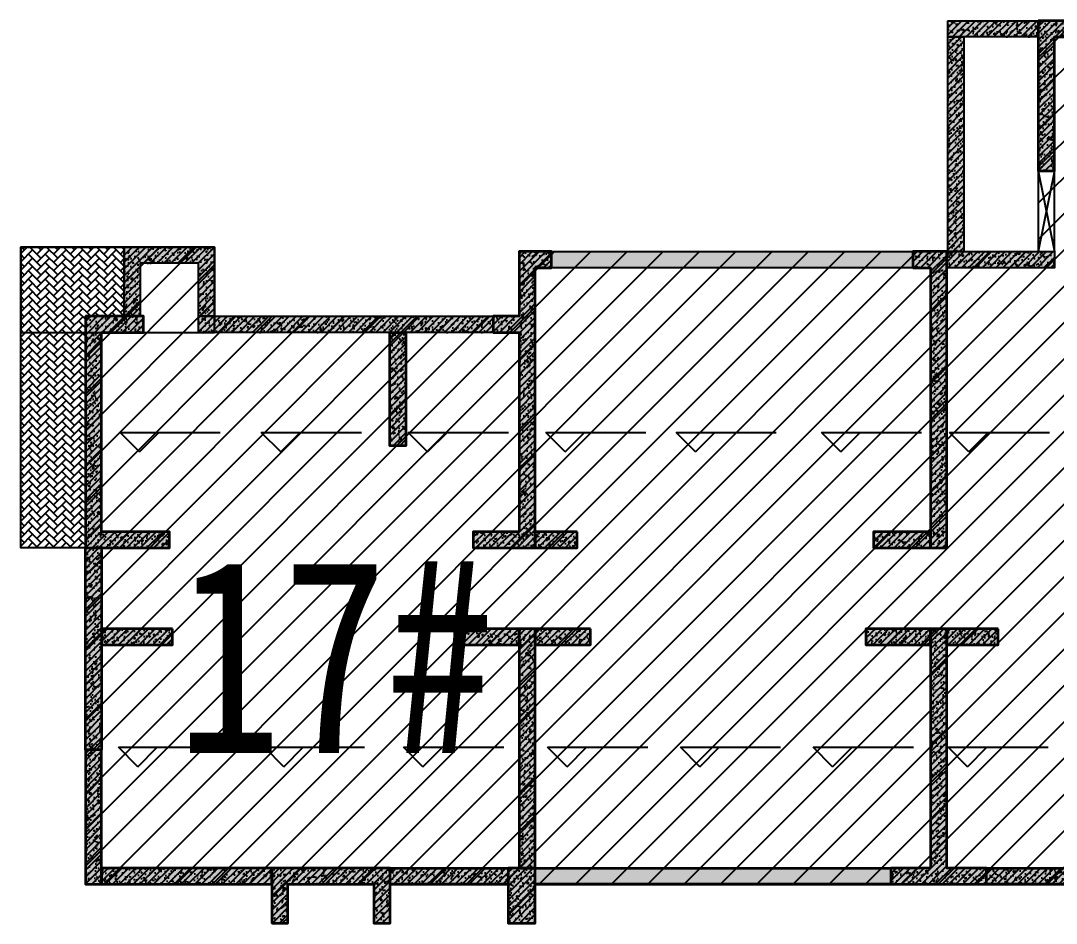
# Model space of a CAD drawing. Extents: x -1338203 to 1886333, y -783476 to 1038610.
# Drawn here: x 567487 to 583507, y 183496 to 197449 of the extents above; entities that cross this region are included whole.
import ezdxf
from ezdxf.enums import TextEntityAlignment as Align

# ---------------------------------------------------------------- set-up
doc = ezdxf.new("R2010")
doc.units = 0
doc.header["$LTSCALE"] = 1000
doc.header["$MEASUREMENT"] = 0
doc.linetypes.add('A-17-平面B1$0$DASH', pattern=[0.35, 0.25, -0.1])
for name, color, linetype in [('A-001-平面参照B1$0$0G-NOTE', 4, 'Continuous'), ('A-17-平面B1$0$0A-A-SYMB-ELEV', 150, 'Continuous'), ('A-17-平面B1$0$0A-DETL-HATH', 8, 'Continuous'), ('S17柱墙B1_1$0$0S-CC-LINE', 52, 'Continuous'), ('S17柱墙B1_1$0$0S-CW-HATCH', 251, 'Continuous'), ('S17柱墙B1_1$0$0S-CW-HATCH-UP', 251, 'Continuous'), ('S17柱墙B1_1$0$0S-CW-LINE', 72, 'Continuous'), ('S17柱墙B1_1$0$0S-S-HOLE', 55, 'Continuous')]:
    doc.layers.add(name, color=color, linetype=linetype)
doc.styles.add('A-001-平面参照B1$0$AAD-HT', font='simhei.ttf', dxfattribs={"width": 0.6})
pattern_1 = [(45, (0, 0), (-53.033, 53.033), []), (50, (0, 0), (215.178, -18.8256), [22.5, -247.5]), (355, (0, 0), (-41.6254, 225.6576), [18, -198]), (100.4514, (17.93, -1.57), (173.5528, 206.8319), [19.122, -210.3426]), (46.1842, (0, 60), (320.1723, -49.6557), [33.75, -371.25]), (96.6356, (26.68, 55.86), (280.399, 292.2354), [28.683, -315.514]), (351.1842, (0, 60), (280.3986, 292.2356), [27, -297]), (21, (30, 45), (179.0721, -120.7857), [22.5, -247.5]), (326, (30, 45), (72.9946, 217.545), [18, -198]), (71.4514, (44.92, 34.93), (252.0668, 96.7591), [19.122, -210.3426]), (37.5, (0, 0), (3.64796, 99.86816), [0, -195.6, 0, -201, 0, -198.75]), (7.5, (0, 0), (78.92086, 118.3235), [0, -114.6, 0, -191.1, 0, -75.75]), (327.5, (-66.9, 0), (160.14673, -6.76646), [0, -75, 0, -234, 0, -310.5]), (317.5, (-96.9, 0), (174.9559, 30.0315), [0, -97.5, 0, -155.4, 0, -220.5])]

# ---------------------------------------------------------------- blocks, each defined once
blk = doc.blocks.new('A-001-平面参照B1')
at = {"layer": 'A-001-平面参照B1$0$0G-NOTE', "style": 'A-001-平面参照B1$0$AAD-HT', "width": 0.8}
blk.add_text('17#', height=3000, rotation=0, dxfattribs=at).set_placement((-196471, -119259), align=Align.MIDDLE_LEFT)
blk = doc.blocks.new('S17柱墙B1_1')
at = {"layer": 'S17柱墙B1_1$0$0S-CW-HATCH'}
h = blk.add_hatch(color=256, dxfattribs=at)
h.dxf.hatch_style = 1
h.paths.add_polyline_path([(-2960, 8060), (-1560, 8060), (-1560, 7810), (-2960, 7810)])
h = blk.add_hatch(color=256, dxfattribs=at)
h.dxf.hatch_style = 1
h.paths.add_polyline_path([(-1560, 8060), (-1560, 5740), (-1310, 5740), (-1310, 7810), (-1100, 7810), (-1100, 8060)])
h = blk.add_hatch(color=256, dxfattribs=at)
h.dxf.hatch_style = 1
h.paths.add_polyline_path([(-2960, 7810), (-2710, 7810), (-2710, 4490), (-2960, 4490)])
h = blk.add_hatch(color=256, dxfattribs=at)
h.dxf.hatch_style = 1
h.paths.add_polyline_path([(-15700, 3490), (-15700, 4560), (-14300, 4560), (-14300, 3490), (-14550, 3490), (-14550, 4310), (-15450, 4310), (-15450, 3490)])
h = blk.add_hatch(color=256, dxfattribs=at)
h.dxf.hatch_style = 1
h.paths.add_polyline_path([(-9990, 3240), (-9590, 3240), (-9590, 160), (-10300, 160), (-10300, -90), (-9340, -90), (-9340, 3400), (-9340, 4240), (-9090, 4240), (-9090, 4490), (-9590, 4490), (-9590, 3490), (-9990, 3490)])
h = blk.add_hatch(color=256, dxfattribs=at)
h.dxf.hatch_style = 1
h.paths.add_polyline_path([(-9090, 4490), (-3500, 4490), (-3500, 4240), (-9090, 4240)])
h = blk.add_hatch(color=256, dxfattribs=at)
h.dxf.hatch_style = 1
h.paths.add_polyline_path([(-3500, 4240), (-3225, 4240), (-3225, -90), (-2975, -90), (-2975, 4490), (-3500, 4490)])
h = blk.add_hatch(color=256, dxfattribs=at)
h.dxf.hatch_style = 1
h.paths.add_polyline_path([(-2975, 4490), (-1310, 4490), (-1310, 4240), (-2975, 4240)])
h = blk.add_hatch(color=256, dxfattribs=at)
h.dxf.hatch_style = 1
h.paths.add_polyline_path([(-16300, 3490), (-16300, -90), (-15000, -90), (-15000, 160), (-16050, 160), (-16050, 3240), (-15400, 3240), (-15400, 3490)])
h = blk.add_hatch(color=256, dxfattribs=at)
h.dxf.hatch_style = 1
h.paths.add_polyline_path([(-14550, 3490), (-9990, 3490), (-9990, 3240), (-14550, 3240)])
h = blk.add_hatch(color=256, dxfattribs=at)
h.dxf.hatch_style = 1
h.paths.add_polyline_path([(-11590, 3240), (-11340, 3240), (-11340, 1490), (-11590, 1490)])
h = blk.add_hatch(color=256, dxfattribs=at)
h.dxf.hatch_style = 1
h.paths.add_polyline_path([(-8690, 160), (-9340, 160), (-9340, -90), (-8690, -90)])
h = blk.add_hatch(color=256, dxfattribs=at)
h.dxf.hatch_style = 1
h.paths.add_polyline_path([(-3225, 160), (-4110, 160), (-4110, -90), (-3225, -90)])
h = blk.add_hatch(color=256, dxfattribs=at)
h.dxf.hatch_style = 1
h.paths.add_polyline_path([(-16300, -90), (-16050, -90), (-16050, -3210), (-16300, -3210)])
h = blk.add_hatch(color=256, dxfattribs=at)
h.dxf.hatch_style = 1
h.paths.add_polyline_path([(-14950, -1340), (-16050, -1340), (-16050, -1590), (-14950, -1590)])
h = blk.add_hatch(color=256, dxfattribs=at)
h.dxf.hatch_style = 1
h.paths.add_polyline_path([(-9590, -1340), (-10590, -1340), (-10590, -1590), (-9590, -1590)])
h = blk.add_hatch(color=256, dxfattribs=at)
h.dxf.hatch_style = 1
h.paths.add_polyline_path([(-9340, -5040), (-9340, -1340), (-9590, -1340), (-9590, -5040)])
h = blk.add_hatch(color=256, dxfattribs=at)
h.dxf.hatch_style = 1
h.paths.add_polyline_path([(-8485, -1340), (-9340, -1340), (-9340, -1590), (-8485, -1590)])
h = blk.add_hatch(color=256, dxfattribs=at)
h.dxf.hatch_style = 1
h.paths.add_polyline_path([(-3225, -1340), (-4225, -1340), (-4225, -1590), (-3225, -1590)])
h = blk.add_hatch(color=256, dxfattribs=at)
h.dxf.hatch_style = 1
h.paths.add_polyline_path([(-3840, -5290), (-3100, -5290), (-2360, -5290), (-2360, -5040), (-2975, -5040), (-2975, -1340), (-3225, -1340), (-3225, -5040), (-3840, -5040)])
h = blk.add_hatch(color=256, dxfattribs=at)
h.dxf.hatch_style = 1
h.paths.add_polyline_path([(-2180, -1340), (-2975, -1340), (-2975, -1590), (-2180, -1590)])
h = blk.add_hatch(color=256, dxfattribs=at)
h.dxf.hatch_style = 1
h.paths.add_polyline_path([(-16050, -5290), (-16050, -3210), (-16300, -3210), (-16300, -5290)])
h = blk.add_hatch(color=256, dxfattribs=at)
h.dxf.hatch_style = 1
h.paths.add_polyline_path([(-13415, -5040), (-16050, -5040), (-16050, -5290), (-13415, -5290)])
h = blk.add_hatch(color=256, dxfattribs=at)
h.dxf.hatch_style = 1
h.paths.add_polyline_path([(-13415, -5890), (-13165, -5890), (-13165, -5290), (-12500, -5290), (-11835, -5290), (-11835, -5890), (-11585, -5890), (-11585, -5040), (-12500, -5040), (-13415, -5040)])
h = blk.add_hatch(color=256, dxfattribs=at)
h.dxf.hatch_style = 1
h.paths.add_polyline_path([(-11585, -5040), (-9760, -5040), (-9760, -5290), (-11585, -5290)])
h = blk.add_hatch(color=256, dxfattribs=at)
h.dxf.hatch_style = 1
h.paths.add_polyline_path([(-9340, -5040), (-9760, -5040), (-9760, -5890), (-9340, -5890)])
h = blk.add_hatch(color=256, dxfattribs=at)
h.dxf.hatch_style = 1
h.paths.add_polyline_path([(-9340, -5040), (-3840, -5040), (-3840, -5290), (-9340, -5290)])
h = blk.add_hatch(color=256, dxfattribs=at)
h.dxf.hatch_style = 1
h.paths.add_polyline_path([(-2360, -5040), (2360, -5040), (2360, -5290), (-2360, -5290)])
at = {"layer": 'S17柱墙B1_1$0$0S-CW-HATCH-UP'}
h = blk.add_hatch(dxfattribs=at)
h.set_pattern_fill('钢筋混凝土', color=256, scale=30)
h.set_pattern_definition(pattern_1)
h.paths.add_polyline_path([(-2960, 8060), (-1560, 8060), (-1560, 7810), (-2960, 7810)])
h = blk.add_hatch(dxfattribs=at)
h.set_pattern_fill('钢筋混凝土', color=256, scale=30)
h.set_pattern_definition(pattern_1)
h.paths.add_polyline_path([(-1560, 8060), (-1560, 5740), (-1310, 5740), (-1310, 7810), (-1100, 7810), (-1100, 8060)])
h = blk.add_hatch(dxfattribs=at)
h.set_pattern_fill('钢筋混凝土', color=256, scale=30)
h.set_pattern_definition([(45, (-70, 0), (-53.033, 53.033), []), (50, (-70, 0), (215.178, -18.8256), [22.5, -247.5]), (355, (-70, 0), (-41.6254, 225.6576), [18, -198]), (100.4514, (-52.07, -1.57), (173.553, 206.832), [19.122, -210.3426]), (46.1842, (-70, 60), (320.172, -49.656), [33.75, -371.25]), (96.6356, (-43.32, 55.86), (280.399, 292.235), [28.683, -315.514]), (351.184, (-70, 60), (280.399, 292.236), [27, -297]), (21, (-40, 45), (179.072, -120.7857), [22.5, -247.5]), (326, (-40, 45), (72.9946, 217.545), [18, -198]), (71.4514, (-25.08, 34.93), (252.067, 96.759), [19.122, -210.3426]), (37.5, (-70, 0), (3.64796, 99.86816), [0, -195.6, 0, -201, 0, -198.75]), (7.5, (-70, 0), (78.9209, 118.3235), [0, -114.6, 0, -191.1, 0, -75.75]), (327.5, (-136.9, 0), (160.1467, -6.7665), [0, -75, 0, -234, 0, -310.5]), (317.5, (-166.9, 0), (174.9559, 30.0315), [0, -97.5, 0, -155.4, 0, -220.5])])
h.paths.add_polyline_path([(-2960, 7810), (-2710, 7810), (-2710, 4490), (-2960, 4490)])
h = blk.add_hatch(dxfattribs=at)
h.set_pattern_fill('钢筋混凝土', color=256, scale=30)
h.set_pattern_definition(pattern_1)
h.paths.add_polyline_path([(-15700, 3490), (-15700, 4560), (-14300, 4560), (-14300, 3490), (-14550, 3490), (-14550, 4310), (-15450, 4310), (-15450, 3490)])
h = blk.add_hatch(dxfattribs=at)
h.set_pattern_fill('钢筋混凝土', color=256, scale=30)
h.set_pattern_definition(pattern_1)
h.paths.add_polyline_path([(-9990, 3240), (-9590, 3240), (-9590, 160), (-10300, 160), (-10300, -90), (-9340, -90), (-9340, 3400), (-9340, 4240), (-9090, 4240), (-9090, 4490), (-9590, 4490), (-9590, 3490), (-9990, 3490)])
h = blk.add_hatch(dxfattribs=at)
h.set_pattern_fill('钢筋混凝土', color=256, scale=30)
h.set_pattern_definition(pattern_1)
h.paths.add_polyline_path([(-9090, 4490), (-3500, 4490), (-3500, 4240), (-9090, 4240)])
h = blk.add_hatch(dxfattribs=at)
h.set_pattern_fill('钢筋混凝土', color=256, scale=30)
h.set_pattern_definition(pattern_1)
h.paths.add_polyline_path([(-3500, 4240), (-3225, 4240), (-3225, -90), (-2975, -90), (-2975, 4490), (-3500, 4490)])
h = blk.add_hatch(dxfattribs=at)
h.set_pattern_fill('钢筋混凝土', color=256, scale=30)
h.set_pattern_definition(pattern_1)
h.paths.add_polyline_path([(-2975, 4490), (-1310, 4490), (-1310, 4240), (-2975, 4240)])
h = blk.add_hatch(dxfattribs=at)
h.set_pattern_fill('钢筋混凝土', color=256, scale=30)
h.set_pattern_definition(pattern_1)
h.paths.add_polyline_path([(-16300, 3490), (-16300, -90), (-15000, -90), (-15000, 160), (-16050, 160), (-16050, 3240), (-15400, 3240), (-15400, 3490)])
h = blk.add_hatch(dxfattribs=at)
h.set_pattern_fill('钢筋混凝土', color=256, scale=30)
h.set_pattern_definition(pattern_1)
h.paths.add_polyline_path([(-14550, 3490), (-9990, 3490), (-9990, 3240), (-14550, 3240)])
h = blk.add_hatch(dxfattribs=at)
h.set_pattern_fill('钢筋混凝土', color=256, scale=30)
h.set_pattern_definition(pattern_1)
h.paths.add_polyline_path([(-11590, 3240), (-11340, 3240), (-11340, 1490), (-11590, 1490)])
h = blk.add_hatch(dxfattribs=at)
h.set_pattern_fill('钢筋混凝土', color=256, scale=30)
h.set_pattern_definition(pattern_1)
h.paths.add_polyline_path([(-8690, 160), (-9340, 160), (-9340, -90), (-8690, -90)])
h = blk.add_hatch(dxfattribs=at)
h.set_pattern_fill('钢筋混凝土', color=256, scale=30)
h.set_pattern_definition(pattern_1)
h.paths.add_polyline_path([(-3225, 160), (-4110, 160), (-4110, -90), (-3225, -90)])
h = blk.add_hatch(dxfattribs=at)
h.set_pattern_fill('钢筋混凝土', color=256, scale=30)
h.set_pattern_definition(pattern_1)
h.paths.add_polyline_path([(-16300, -90), (-16050, -90), (-16050, -3210), (-16300, -3210)])
h = blk.add_hatch(dxfattribs=at)
h.set_pattern_fill('钢筋混凝土', color=256, scale=30)
h.set_pattern_definition(pattern_1)
h.paths.add_polyline_path([(-14950, -1340), (-16050, -1340), (-16050, -1590), (-14950, -1590)])
h = blk.add_hatch(dxfattribs=at)
h.set_pattern_fill('钢筋混凝土', color=256, scale=30)
h.set_pattern_definition(pattern_1)
h.paths.add_polyline_path([(-9590, -1340), (-10590, -1340), (-10590, -1590), (-9590, -1590)])
h = blk.add_hatch(dxfattribs=at)
h.set_pattern_fill('钢筋混凝土', color=256, scale=30)
h.set_pattern_definition(pattern_1)
h.paths.add_polyline_path([(-9340, -5040), (-9340, -1340), (-9590, -1340), (-9590, -5040)])
h = blk.add_hatch(dxfattribs=at)
h.set_pattern_fill('钢筋混凝土', color=256, scale=30)
h.set_pattern_definition(pattern_1)
h.paths.add_polyline_path([(-8485, -1340), (-9340, -1340), (-9340, -1590), (-8485, -1590)])
h = blk.add_hatch(dxfattribs=at)
h.set_pattern_fill('钢筋混凝土', color=256, scale=30)
h.set_pattern_definition(pattern_1)
h.paths.add_polyline_path([(-3225, -1340), (-4225, -1340), (-4225, -1590), (-3225, -1590)])
h = blk.add_hatch(dxfattribs=at)
h.set_pattern_fill('钢筋混凝土', color=256, scale=30)
h.set_pattern_definition(pattern_1)
h.paths.add_polyline_path([(-3840, -5290), (-3100, -5290), (-2360, -5290), (-2360, -5040), (-2975, -5040), (-2975, -1340), (-3225, -1340), (-3225, -5040), (-3840, -5040)])
h = blk.add_hatch(dxfattribs=at)
h.set_pattern_fill('钢筋混凝土', color=256, scale=30)
h.set_pattern_definition(pattern_1)
h.paths.add_polyline_path([(-2180, -1340), (-2975, -1340), (-2975, -1590), (-2180, -1590)])
h = blk.add_hatch(dxfattribs=at)
h.set_pattern_fill('钢筋混凝土', color=256, scale=30)
h.set_pattern_definition(pattern_1)
h.paths.add_polyline_path([(-16050, -5290), (-16050, -3210), (-16300, -3210), (-16300, -5290)])
h = blk.add_hatch(dxfattribs=at)
h.set_pattern_fill('钢筋混凝土', color=256, scale=30)
h.set_pattern_definition(pattern_1)
h.paths.add_polyline_path([(-13415, -5040), (-16050, -5040), (-16050, -5290), (-13415, -5290)])
h = blk.add_hatch(dxfattribs=at)
h.set_pattern_fill('钢筋混凝土', color=256, scale=30)
h.set_pattern_definition(pattern_1)
h.paths.add_polyline_path([(-13415, -5890), (-13165, -5890), (-13165, -5290), (-12500, -5290), (-11835, -5290), (-11835, -5890), (-11585, -5890), (-11585, -5040), (-12500, -5040), (-13415, -5040)])
h = blk.add_hatch(dxfattribs=at)
h.set_pattern_fill('钢筋混凝土', color=256, scale=30)
h.set_pattern_definition(pattern_1)
h.paths.add_polyline_path([(-11585, -5040), (-9760, -5040), (-9760, -5290), (-11585, -5290)])
h = blk.add_hatch(dxfattribs=at)
h.set_pattern_fill('钢筋混凝土', color=256, scale=30)
h.set_pattern_definition(pattern_1)
h.paths.add_polyline_path([(-9340, -5040), (-9760, -5040), (-9760, -5890), (-9340, -5890)])
h = blk.add_hatch(dxfattribs=at)
h.set_pattern_fill('钢筋混凝土', color=256, scale=30)
h.set_pattern_definition(pattern_1)
h.paths.add_polyline_path([(-9340, -5040), (-3840, -5040), (-3840, -5290), (-9340, -5290)])
h = blk.add_hatch(dxfattribs=at)
h.set_pattern_fill('钢筋混凝土', color=256, scale=30)
h.set_pattern_definition(pattern_1)
h.paths.add_polyline_path([(-2360, -5040), (2360, -5040), (2360, -5290), (-2360, -5290)])
at = {"layer": 'S17柱墙B1_1$0$0S-CC-LINE', "lineweight": 35}
blk.add_lwpolyline([(-9340, -5040), (-9760, -5040), (-9760, -5890), (-9340, -5890)], close=True, dxfattribs=at)
at = {"layer": 'S17柱墙B1_1$0$0S-CW-LINE'}
for points in [[(-2960, 8060), (-1560, 8060), (-1560, 7810), (-2960, 7810)], [(-2960, 7810), (-2710, 7810), (-2710, 4490), (-2960, 4490)], [(-9090, 4490), (-3500, 4490), (-3500, 4240), (-9090, 4240)], [(-2975, 4490), (-1310, 4490), (-1310, 4240), (-2975, 4240)], [(-14550, 3490), (-9990, 3490), (-9990, 3240), (-14550, 3240)]]:
    blk.add_lwpolyline(points, close=True, dxfattribs=at)
at = {"layer": 'S17柱墙B1_1$0$0S-CW-LINE', "lineweight": 35}
for points in [[(-1560, 8060), (-1560, 5740), (-1310, 5740), (-1310, 7810), (-1100, 7810), (-1100, 8060)], [(-9990, 3240), (-9590, 3240), (-9590, 160), (-10300, 160), (-10300, -90), (-9340, -90), (-9340, 3400), (-9340, 4240), (-9090, 4240), (-9090, 4490), (-9590, 4490), (-9590, 3490), (-9990, 3490)], [(-3500, 4240), (-3225, 4240), (-3225, -90), (-2975, -90), (-2975, 4490), (-3500, 4490)], [(-16300, 3490), (-16300, -90), (-15000, -90), (-15000, 160), (-16050, 160), (-16050, 3240), (-15400, 3240), (-15400, 3490)], [(-11590, 3240), (-11340, 3240), (-11340, 1490), (-11590, 1490)], [(-8690, 160), (-9340, 160), (-9340, -90), (-8690, -90)], [(-3225, 160), (-4110, 160), (-4110, -90), (-3225, -90)], [(-16300, -90), (-16050, -90), (-16050, -3210), (-16300, -3210)], [(-14950, -1340), (-16050, -1340), (-16050, -1590), (-14950, -1590)], [(-9590, -1340), (-10590, -1340), (-10590, -1590), (-9590, -1590)], [(-9340, -5040), (-9340, -1340), (-9590, -1340), (-9590, -5040)], [(-8485, -1340), (-9340, -1340), (-9340, -1590), (-8485, -1590)], [(-3225, -1340), (-4225, -1340), (-4225, -1590), (-3225, -1590)], [(-3840, -5290), (-3100, -5290), (-2360, -5290), (-2360, -5040), (-2975, -5040), (-2975, -1340), (-3225, -1340), (-3225, -5040), (-3840, -5040)], [(-2180, -1340), (-2975, -1340), (-2975, -1590), (-2180, -1590)], [(-16050, -5290), (-16050, -3210), (-16300, -3210), (-16300, -5290)], [(-13415, -5040), (-16050, -5040), (-16050, -5290), (-13415, -5290)], [(-13415, -5890), (-13165, -5890), (-13165, -5290), (-12500, -5290), (-11835, -5290), (-11835, -5890), (-11585, -5890), (-11585, -5040), (-12500, -5040), (-13415, -5040)], [(-11585, -5040), (-9760, -5040), (-9760, -5290), (-11585, -5290)], [(-9340, -5040), (-3840, -5040), (-3840, -5290), (-9340, -5290)], [(-2360, -5040), (2360, -5040), (2360, -5290), (-2360, -5290)]]:
    blk.add_lwpolyline(points, close=True, dxfattribs=at)
at = {"layer": 'S17柱墙B1_1$0$0S-CW-LINE', "flags": 128}
blk.add_lwpolyline([(-15700, 3490), (-15700, 4560), (-14300, 4560), (-14300, 3490), (-14550, 3490), (-14550, 4310), (-15450, 4310), (-15450, 3490)], close=True, dxfattribs=at)
at = {"layer": 'S17柱墙B1_1$0$0S-S-HOLE', "flags": 128}
blk.add_lwpolyline([(-1310, 5740), (-1560, 5740), (-1560, 4490), (-1310, 4490)], close=True, dxfattribs=at)
for points in [[(-1560, 5740), (-1310, 4490)], [(-1310, 5740), (-1560, 4490)]]:
    blk.add_lwpolyline(points, dxfattribs=at)
blk = doc.blocks.new('S001地下一墙柱')
blk.add_blockref('S17柱墙B1_1', (-181579, -117500))
blk = doc.blocks.new('A-17-平面B1')
at = {"layer": 'A-17-平面B1$0$0A-DETL-HATH'}
h = blk.add_hatch(dxfattribs=at)
h.set_pattern_fill('AR-HBONE', color=256, scale=150)
h.set_pattern_definition([(45, (-973707.43, 498509.825), (8e-15, 129.315688), [274.32, -91.44]), (135, (-973642.77, 498574.48), (8e-15, 129.315688), [274.32, -91.44])])
h.paths.add_polyline_path([(-15700, 4560), (-15700, 3490), (-16300, 3490), (-16300, -90), (-17300, -90), (-17300, 4560)])
at = {"color": 6, "linetype": 'A-17-平面B1$0$DASH'}
blk.add_lwpolyline([(-15700, 4560), (-17300, 4560), (-17300, 3490)], dxfattribs=at)
at = {"layer": 'A-17-平面B1$0$0A-A-SYMB-ELEV'}
for p, q in [((-15463, 1396), (-15763, 1696)), ((-15763, 1696), (-14214, 1696)), ((-15463, 1396), (-15163, 1696)), ((-13278, 1396), (-13578, 1696)), ((-13578, 1696), (-12029, 1696)), ((-13278, 1396), (-12978, 1696)), ((-11005, 1396), (-11305, 1696)), ((-11305, 1696), (-9756, 1696)), ((-11005, 1396), (-10705, 1696)), ((-8877, 1396), (-9177, 1696)), ((-9177, 1696), (-7628, 1696)), ((-8877, 1396), (-8577, 1696)), ((-6862, 1396), (-7162, 1696)), ((-7162, 1696), (-5613, 1696)), ((-6862, 1396), (-6562, 1696)), ((-4613, 1396), (-4913, 1696)), ((-4913, 1696), (-3363, 1696)), ((-4613, 1396), (-4313, 1696)), ((-2634, 1396), (-2934, 1696)), ((-2934, 1696), (-1385, 1696)), ((-2634, 1396), (-2334, 1696)), ((-15487, -3473), (-15787, -3173)), ((-15787, -3173), (-14237, -3173)), ((-15487, -3473), (-15187, -3173)), ((-13230, -3473), (-13530, -3173)), ((-13530, -3173), (-11981, -3173)), ((-13230, -3473), (-12930, -3173)), ((-11077, -3473), (-11377, -3173)), ((-11377, -3173), (-9828, -3173)), ((-11077, -3473), (-10777, -3173)), ((-8849, -3473), (-9149, -3173)), ((-9149, -3173), (-7600, -3173)), ((-8849, -3473), (-8549, -3173)), ((-6794, -3473), (-7094, -3173)), ((-7094, -3173), (-5545, -3173)), ((-6794, -3473), (-6494, -3173)), ((-4740, -3473), (-5040, -3173)), ((-5040, -3173), (-3491, -3173)), ((-4740, -3473), (-4440, -3173)), ((-2653, -3473), (-2953, -3173)), ((-2953, -3173), (-1404, -3173)), ((-2653, -3473), (-2353, -3173))]:
    blk.add_line(p, q, dxfattribs=at)
at = {"layer": 'A-17-平面B1$0$0A-DETL-HATH', "flags": 128}
for points in [[(-14300, 3240), (-14300, 4560), (-17300, 4560), (-17300, 3240), (-16300, 3240), (-16300, 3240)], [(-15700, 4560), (-15700, 3490), (-16300, 3490), (-16300, -90), (-17300, -90), (-17300, 4560)]]:
    blk.add_lwpolyline(points, close=True, dxfattribs=at)

msp = doc.modelspace()

# ---------------------------------------------------------------- hatches: boundary and pattern name
at = {"ltscale": 0.002}
h = msp.add_hatch(dxfattribs=at)
h.set_pattern_fill('ANSI31', color=8, scale=250)
h.set_pattern_definition([(45, (321361.53, 273451.7), (-280.633, 280.633), [])])
h.paths.add_polyline_path([(569086.6, 192875.6), (568486.6, 192875.6), (568486.6, 184095.6), (571371.6, 184095.6), (571371.6, 183495.6), (571621.6, 183495.6), (571621.6, 184095.6), (572951.6, 184095.6), (572951.6, 183495.6), (573201.6, 183495.6), (573201.6, 184095.6), (575026.6, 184095.6), (575026.6, 183495.6), (575446.6, 183495.6), (575446.6, 184095.6), (594126.6, 184095.6), (594126.6, 183495.6), (594546.6, 183495.6), (594546.6, 184095.6), (596371.6, 184095.6), (596371.6, 183495.6), (596621.6, 183495.6), (596621.6, 184095.6), (597951.6, 184095.6), (597951.6, 183495.6), (598201.6, 183495.6), (598201.6, 184095.6), (604071.6, 184095.6), (604071.6, 183495.6), (604321.6, 183495.6), (604321.6, 184095.6), (605651.6, 184095.6), (605651.6, 183495.6), (605901.6, 183495.6), (605901.6, 184095.6), (607726.6, 184095.6), (607726.6, 183495.6), (608146.6, 183495.6), (608146.6, 184095.6), (626826.6, 184095.6), (626826.6, 183495.6), (627246.6, 183495.6), (627246.6, 184095.6), (629071.6, 184095.6), (629071.6, 183495.6), (629321.6, 183495.6), (629321.6, 184095.6), (630651.6, 184095.6), (630651.6, 183495.6), (630901.6, 183495.6), (630901.6, 184095.6), (633786.6, 184095.6), (633786.6, 192875.6), (631986.6, 192875.6), (627076.6, 192875.6), (627076.6, 193875.6), (619046.6, 193875.6), (619046.6, 197445.6), (615926.6, 197445.6), (615926.6, 193875.6), (607896.6, 193875.6), (607896.6, 192875.6), (607236.6, 192875.6), (604586.6, 192875.6), (597686.6, 192875.6), (597686.6, 193745.6), (595036.6, 193745.6), (595036.6, 192875.6), (594376.6, 192875.6), (594376.6, 193875.6), (586346.6, 193875.6), (586346.6, 197445.6), (583226.6, 197445.6), (583226.6, 193875.6), (575196.6, 193875.6), (575196.6, 192875.6), (570486.6, 192875.6), (570486.6, 193945.6), (569086.6, 193945.6)])

# ---------------------------------------------------------------- linework, layer by layer
at = {"color": 3, "flags": 128}
msp.add_lwpolyline([(586346.6, 197445.6), (583226.6, 197445.6), (583226.6, 193875.6), (575196.6, 193875.6), (575196.6, 192875.6), (570486.6, 192875.6), (570486.6, 193945.6), (569086.6, 193945.6), (569086.6, 192875.6), (568486.6, 192875.6), (568486.6, 184095.6), (571371.6, 184095.6), (571371.6, 183495.6), (571621.6, 183495.6), (571621.6, 184095.6), (572951.6, 184095.6), (572951.6, 183495.6), (573201.6, 183495.6), (573201.6, 184095.6), (575026.6, 184095.6), (575026.6, 183495.6), (575446.6, 183495.6), (575446.6, 184095.6), (594126.6, 184095.6)], dxfattribs=at)

# ---------------------------------------------------------------- block references
at = {"ltscale": 0.002}
for name, p in [('S001地下一墙柱', (766365.4, 306889.1)), ('A-17-平面B1', (584786.6, 189389.1))]:
    msp.add_blockref(name, p, dxfattribs=at)
msp.add_blockref('A-001-平面参照B1', (766365.4, 306889.1))

doc.saveas('drawing.dxf')
